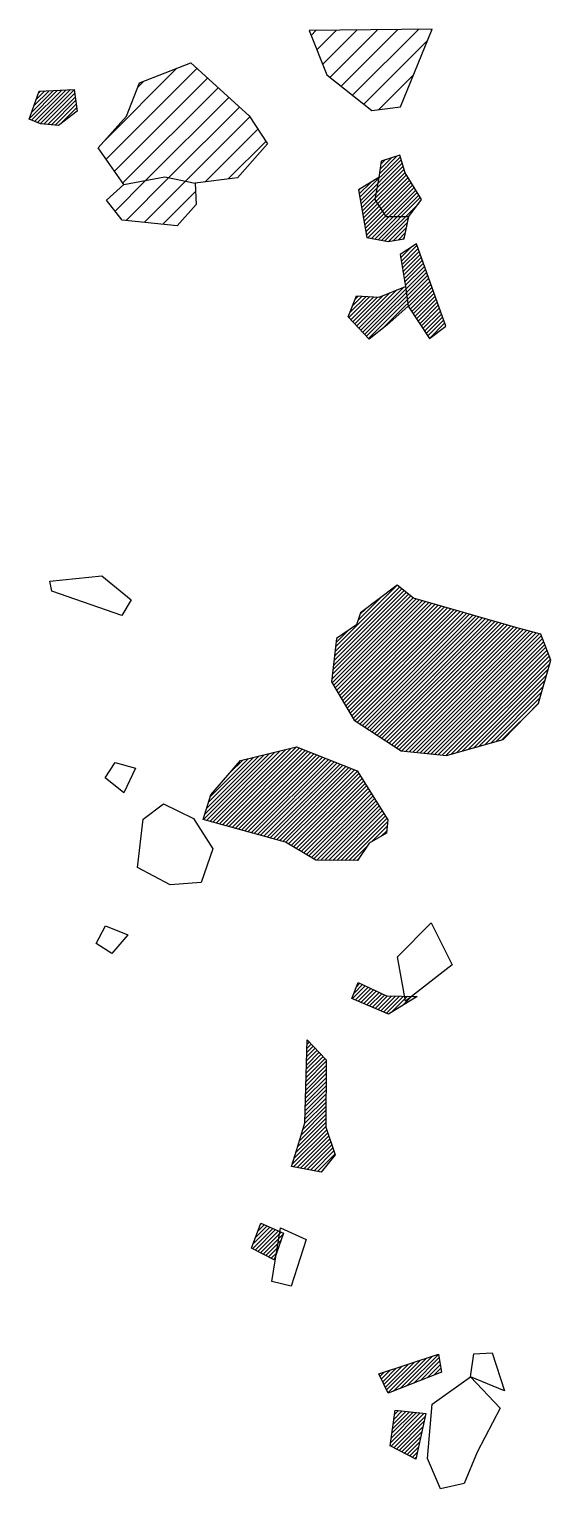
# Model space of a CAD drawing. Header units: metres. Extents: x -2 to 0.11, y -20 to -17.49.
# Drawn here: x -0.349 to 0.106, y -18.784 to -17.51 of the extents above; entities that cross this region are included whole.
import ezdxf

# ---------------------------------------------------------------- set-up
doc = ezdxf.new("R2010")
doc.units = ezdxf.units.M
doc.header["$LTSCALE"] = 25
doc.header["$MEASUREMENT"] = 0
doc.layers.get('0').update_dxf_attribs({"linetype": 'CONTINUOUS'})
for name, color, linetype in [('FEUER', 1, 'CONTINUOUS'), ('KNOCHEN', 2, 'CONTINUOUS'), ('KNOCHENSCHRAFF', 2, 'CONTINUOUS'), ('STEINE', 4, 'CONTINUOUS')]:
    doc.layers.add(name, color=color, linetype=linetype)

# ---------------------------------------------------------------- blocks, each defined once
blk = doc.blocks.new('*X3')
at = {"color": 0}
for p, q in [((-34.91, -1758.83), (-32.45, -1756.38)), ((-34.72, -1759), (-32.08, -1756.36)), ((-34.71, -1758.29), (-32.82, -1756.4)), ((-34.52, -1757.74), (-33.2, -1756.42)), ((-34.47, -1759.1), (-31.7, -1756.34)), ((-34.33, -1757.19), (-33.57, -1756.43)), ((-34.22, -1759.2), (-31.33, -1756.32)), ((-34.14, -1756.65), (-33.94, -1756.45)), ((-33.97, -1759.31), (-31.01, -1756.35)), ((-33.65, -1759.34), (-30.97, -1756.66)), ((-33.32, -1759.37), (-30.92, -1756.97)), ((-33, -1759.4), (-30.88, -1757.28)), ((-32.68, -1759.43), (-30.84, -1757.59)), ((-32.24, -1759.35), (-30.8, -1757.9)), ((-6.09, -1765.72), (-2.55, -1762.19)), ((-6.04, -1766.03), (-2.47, -1762.46)), ((-5.99, -1766.33), (-2.39, -1762.73)), ((-4.38, -1763.66), (-2.85, -1762.13)), ((-4.32, -1763.25), (-3.36, -1762.29)), ((-4.26, -1762.84), (-3.88, -1762.45)), ((-5.93, -1766.63), (-2.31, -1763)), ((-5.88, -1766.93), (-2.23, -1763.27)), ((-5.83, -1767.23), (-2.14, -1763.55)), ((-5.78, -1767.53), (-2.02, -1763.77)), ((-5.73, -1767.84), (-1.88, -1763.99)), ((-5.67, -1768.14), (-1.75, -1764.21)), ((-6.19, -1765.12), (-6.02, -1764.95)), ((-6.14, -1765.42), (-5.13, -1764.42)), ((-5.62, -1768.44), (-1.61, -1764.43)), ((-5.57, -1768.74), (-1.48, -1764.65)), ((-5.52, -1769.04), (-1.34, -1764.87)), ((-5.38, -1769.25), (-1.21, -1765.09)), ((-5.08, -1769.31), (-1.08, -1765.31)), ((-4.78, -1769.37), (-0.94, -1765.53)), ((-4.48, -1769.42), (-0.81, -1765.75)), ((-4.19, -1769.48), (-0.95, -1766.25)), ((-3.89, -1769.53), (-1.84, -1767.49)), ((-3.59, -1769.58), (-1.93, -1767.93)), ((-3.15, -1769.5), (-2.03, -1768.38)), ((-2.72, -1769.42), (-2.12, -1768.83)), ((-2.28, -1769.34), (-2.21, -1769.27)), ((-2.53, -1771), (-1.6, -1770.07)), ((-2.48, -1771.31), (-1.1, -1769.93)), ((-2.43, -1771.61), (-1.01, -1770.19)), ((-2.38, -1771.91), (-0.92, -1770.45)), ((-2.33, -1772.22), (-0.82, -1770.71)), ((-2.28, -1772.52), (-0.73, -1770.97)), ((-2.23, -1772.82), (-0.64, -1771.23)), ((-2.18, -1773.13), (-0.55, -1771.49)), ((-2.13, -1773.43), (-0.45, -1771.75)), ((-5.83, -1777.49), (-0.36, -1772.02)), ((-5.66, -1777.67), (-0.27, -1772.28)), ((-5.49, -1777.85), (-0.17, -1772.54)), ((-5.32, -1778.03), (-0.08, -1772.8)), ((-4.04, -1777.11), (0.01, -1773.06)), ((-7.04, -1776.22), (-5.2, -1774.39)), ((-6.95, -1775.78), (-5.54, -1774.37)), ((-6.87, -1776.4), (-4.87, -1774.4)), ((-6.73, -1775.2), (-5.88, -1774.35)), ((-6.7, -1776.58), (-4.53, -1774.42)), ((-6.52, -1776.77), (-4.04, -1774.28)), ((-6.51, -1774.63), (-6.22, -1774.34)), ((-6.35, -1776.95), (-3.44, -1774.04)), ((-6.18, -1777.13), (-2.85, -1773.8)), ((-6.01, -1777.31), (-2.26, -1773.56)), ((-1.84, -1775.26), (0.11, -1773.32)), ((-1.7, -1775.48), (0.2, -1773.58)), ((-1.56, -1775.69), (0.29, -1773.84)), ((-1.42, -1775.9), (0.38, -1774.1)), ((-1.28, -1776.12), (0.48, -1774.36)), ((-1.14, -1776.33), (0.57, -1774.62)), ((-1, -1776.54), (0.66, -1774.88)), ((-0.86, -1776.76), (0.76, -1775.14)), ((-0.72, -1776.97), (0.85, -1775.4)), ((-0.58, -1777.18), (0.94, -1775.66)), ((-0.44, -1777.4), (1.04, -1775.92)), ((-0.3, -1777.61), (1.13, -1776.18)), ((-0.16, -1777.82), (1.22, -1776.44)), ((0.01, -1778.01), (1.31, -1776.71)), ((-8.3, -1805.76), (-2.42, -1799.89)), ((-8.25, -1805.36), (-2.62, -1799.73)), ((-8.2, -1804.96), (-2.82, -1799.58)), ((-8.54, -1807.77), (-1.43, -1800.67)), ((-8.5, -1808.09), (-1.17, -1800.76)), ((-8.49, -1807.37), (-1.63, -1800.51)), ((-8.44, -1806.97), (-1.83, -1800.35)), ((-8.39, -1806.57), (-2.03, -1800.2)), ((-8.37, -1808.31), (-0.9, -1800.84)), ((-8.35, -1806.16), (-2.23, -1800.04)), ((-8.24, -1808.53), (-0.62, -1800.92)), ((-8.11, -1808.75), (-0.35, -1800.99)), ((-7.98, -1808.98), (-0.07, -1801.07)), ((-7.84, -1809.2), (0.2, -1801.15)), ((-6.26, -1802.66), (-4.19, -1800.59)), ((-7.71, -1809.42), (0.48, -1801.23)), ((-7.58, -1809.64), (0.75, -1801.31)), ((-7.45, -1809.86), (1.02, -1801.39)), ((-7.32, -1810.09), (1.3, -1801.47)), ((-7.19, -1810.31), (1.57, -1801.55)), ((-7.05, -1810.53), (1.85, -1801.63)), ((-6.92, -1810.75), (2.12, -1801.71)), ((-6.79, -1810.97), (2.39, -1801.79)), ((-6.66, -1811.19), (2.67, -1801.87)), ((-6.5, -1811.39), (2.94, -1801.95)), ((-6.29, -1811.53), (3.22, -1802.03)), ((-6.08, -1802.13), (-5.6, -1801.65)), ((-6.07, -1811.67), (3.49, -1802.11)), ((-5.86, -1811.81), (3.77, -1802.18)), ((-5.65, -1811.95), (4.04, -1802.26)), ((-5.43, -1812.09), (4.31, -1802.34)), ((-5.22, -1812.23), (4.59, -1802.42)), ((-8.15, -1804.56), (-7.17, -1803.58)), ((-5.01, -1812.37), (4.86, -1802.5)), ((-4.79, -1812.51), (5.14, -1802.58)), ((-4.58, -1812.65), (5.41, -1802.66)), ((-4.37, -1812.79), (5.69, -1802.74)), ((-4.16, -1812.93), (5.96, -1802.82)), ((-3.94, -1813.08), (6.23, -1802.9)), ((-3.73, -1813.22), (6.51, -1802.98)), ((-3.52, -1813.36), (6.78, -1803.06)), ((-3.3, -1813.5), (7.06, -1803.14)), ((-3.09, -1813.64), (7.33, -1803.22)), ((-2.88, -1813.78), (7.61, -1803.29)), ((-2.66, -1813.92), (7.89, -1803.36)), ((-2.43, -1814.04), (8.17, -1803.44)), ((-2.11, -1814.07), (8.45, -1803.51)), ((-1.79, -1814.1), (8.74, -1803.58)), ((-1.47, -1814.14), (9.02, -1803.65)), ((-1.15, -1814.17), (9.3, -1803.72)), ((-0.82, -1814.2), (9.58, -1803.79)), ((-0.5, -1814.23), (9.76, -1803.97)), ((-0.18, -1814.26), (9.86, -1804.22)), ((0.14, -1814.3), (9.96, -1804.48)), ((0.46, -1814.33), (10.05, -1804.74)), ((0.78, -1814.36), (10.15, -1804.99)), ((1.1, -1814.39), (10.25, -1805.25)), ((1.42, -1814.43), (10.34, -1805.51)), ((1.89, -1814.32), (10.44, -1805.76)), ((2.38, -1814.18), (10.54, -1806.02)), ((2.87, -1814.04), (10.49, -1806.42)), ((3.36, -1813.9), (10.35, -1806.91)), ((3.85, -1813.77), (10.21, -1807.41)), ((4.34, -1813.63), (10.07, -1807.9)), ((4.83, -1813.49), (9.94, -1808.39)), ((5.33, -1813.35), (9.8, -1808.88)), ((5.82, -1813.21), (9.66, -1809.37)), ((6.31, -1813.08), (9.52, -1809.87)), ((-18.9, -1820.25), (-12.57, -1813.93)), ((-18.62, -1820.33), (-12.11, -1813.81)), ((-18.34, -1820.41), (-11.64, -1813.7)), ((-18.07, -1820.48), (-11.37, -1813.79)), ((-17.79, -1820.56), (-11.12, -1813.89)), ((-19.73, -1820.03), (-13.97, -1814.26)), ((-19.59, -1819.53), (-14.44, -1814.38)), ((-19.45, -1820.1), (-13.5, -1814.15)), ((-19.43, -1819.02), (-14.9, -1814.49)), ((-19.28, -1818.51), (-15.37, -1814.6)), ((-19.18, -1820.18), (-13.04, -1814.04)), ((-19.12, -1818), (-15.84, -1814.72)), ((-17.51, -1820.63), (-10.86, -1813.99)), ((-17.39, -1815.91), (-16.3, -1814.83)), ((-17.23, -1820.71), (-10.61, -1814.08)), ((-16.96, -1820.79), (-10.35, -1814.18)), ((-16.68, -1820.86), (-10.1, -1814.28)), ((-16.4, -1820.94), (-9.85, -1814.38)), ((-16.13, -1821.02), (-9.59, -1814.48)), ((-15.85, -1821.09), (-9.34, -1814.58)), ((-15.57, -1821.17), (-9.08, -1814.68)), ((-15.29, -1821.24), (-8.83, -1814.78)), ((-15.02, -1821.32), (-8.58, -1814.88)), ((-14.74, -1821.4), (-8.32, -1814.98)), ((-14.46, -1821.47), (-8.07, -1815.08)), ((-14.18, -1821.55), (-7.81, -1815.18)), ((-13.91, -1821.62), (-7.56, -1815.28)), ((-13.63, -1821.7), (-7.31, -1815.38)), ((-13.35, -1821.78), (-7.05, -1815.48)), ((-13.07, -1821.85), (-6.8, -1815.58)), ((-12.8, -1821.93), (-6.54, -1815.68)), ((-12.53, -1822.01), (-6.3, -1815.79)), ((-12.3, -1822.14), (-6.16, -1816)), ((-12.08, -1822.28), (-6.03, -1816.22)), ((-11.86, -1822.41), (-5.89, -1816.44)), ((-11.64, -1822.54), (-5.76, -1816.66)), ((-11.42, -1822.67), (-5.62, -1816.88)), ((-11.2, -1822.8), (-5.49, -1817.09)), ((-10.97, -1822.93), (-5.35, -1817.31)), ((-10.75, -1823.07), (-5.21, -1817.53)), ((-10.53, -1823.2), (-5.08, -1817.75)), ((-10.31, -1823.33), (-4.94, -1817.97)), ((-10.09, -1823.46), (-4.81, -1818.18)), ((-9.84, -1823.57), (-4.67, -1818.4)), ((-9.49, -1823.57), (-4.54, -1818.62)), ((-9.14, -1823.58), (-4.4, -1818.84)), ((-8.79, -1823.58), (-4.27, -1819.06)), ((-8.44, -1823.59), (-4.13, -1819.27)), ((-8.09, -1823.59), (-3.99, -1819.49)), ((-7.74, -1823.59), (-3.86, -1819.71)), ((-7.39, -1823.6), (-3.72, -1819.93)), ((-7.04, -1823.6), (-3.67, -1820.23)), ((-5.03, -1821.94), (-3.7, -1820.61)), ((-4.21, -1821.47), (-3.73, -1821)), ((-6.7, -1823.61), (-5.49, -1822.4)), ((-6.35, -1823.61), (-6.19, -1823.45)), ((-6.35, -1834.58), (-6.09, -1834.31)), ((-6.72, -1835.65), (-5.61, -1834.54)), ((-6.59, -1835.17), (-5.85, -1834.43)), ((-6.47, -1835.76), (-5.37, -1834.66)), ((-6.22, -1835.86), (-5.13, -1834.77)), ((-5.98, -1835.97), (-4.89, -1834.88)), ((-5.73, -1836.07), (-4.65, -1835)), ((-5.48, -1836.18), (-4.41, -1835.11)), ((-5.23, -1836.29), (-4.17, -1835.23)), ((-4.99, -1836.39), (-3.93, -1835.34)), ((-4.74, -1836.5), (-3.66, -1835.42)), ((-4.49, -1836.6), (-3.31, -1835.43)), ((-4.24, -1836.71), (-2.96, -1835.43)), ((-3.99, -1836.81), (-2.62, -1835.44)), ((-3.75, -1836.92), (-2.27, -1835.44)), ((-3.31, -1836.84), (-1.92, -1835.45)), ((-2.39, -1836.27), (-1.57, -1835.46)), ((-1.47, -1835.71), (-1.23, -1835.46)), ((-10.69, -1839.27), (-10.68, -1839.26)), ((-10.76, -1841.81), (-9.46, -1840.51)), ((-10.75, -1841.45), (-9.63, -1840.33)), ((-10.74, -1841.09), (-9.81, -1840.16)), ((-10.73, -1840.72), (-9.98, -1839.98)), ((-10.72, -1840.36), (-10.16, -1839.8)), ((-10.71, -1840), (-10.33, -1839.62)), ((-10.7, -1839.63), (-10.51, -1839.44)), ((-10.81, -1843.63), (-9.01, -1841.83)), ((-10.8, -1843.26), (-9.01, -1841.48)), ((-10.79, -1842.9), (-9.01, -1841.12)), ((-10.78, -1842.54), (-9.11, -1840.87)), ((-10.77, -1842.17), (-9.29, -1840.69)), ((-10.83, -1844.72), (-9.02, -1842.9)), ((-10.82, -1843.99), (-9.02, -1842.19)), ((-10.82, -1844.35), (-9.02, -1842.55)), ((-10.87, -1846.17), (-9.03, -1844.33)), ((-10.86, -1845.8), (-9.03, -1843.97)), ((-10.85, -1845.44), (-9.03, -1843.61)), ((-10.84, -1845.08), (-9.02, -1843.26)), ((-11.36, -1848.07), (-9.04, -1845.75)), ((-11.21, -1847.56), (-9.04, -1845.39)), ((-11.06, -1847.06), (-9.03, -1845.04)), ((-10.9, -1846.55), (-9.03, -1844.68)), ((-11.83, -1849.6), (-9.05, -1846.82)), ((-11.67, -1849.09), (-9.04, -1846.46)), ((-11.51, -1848.58), (-9.04, -1846.11)), ((-11.98, -1850.11), (-8.97, -1847.1)), ((-11.86, -1850.34), (-8.88, -1847.36)), ((-11.56, -1850.39), (-8.79, -1847.62)), ((-11.27, -1850.45), (-8.7, -1847.89)), ((-10.97, -1850.51), (-8.61, -1848.15)), ((-10.67, -1850.57), (-8.52, -1848.41)), ((-10.38, -1850.62), (-8.43, -1848.68)), ((-10.08, -1850.68), (-8.34, -1848.94)), ((-9.79, -1850.74), (-8.25, -1849.2)), ((-9.49, -1850.8), (-9.24, -1850.55)), ((-15.46, -1857.48), (-13.69, -1855.7)), ((-15.41, -1857.07), (-13.93, -1855.59)), ((-15.23, -1857.6), (-13.44, -1855.81)), ((-15.2, -1856.5), (-14.18, -1855.48)), ((-14.99, -1855.94), (-14.43, -1855.38)), ((-14.99, -1857.72), (-13.19, -1855.91)), ((-14.78, -1855.38), (-14.67, -1855.27)), ((-14.76, -1857.83), (-12.95, -1856.02)), ((-14.53, -1857.95), (-12.78, -1856.21)), ((-14.29, -1858.07), (-12.97, -1856.75)), ((-14.06, -1858.19), (-13.15, -1857.29)), ((-13.82, -1858.31), (-13.34, -1857.83)), ((-13.59, -1858.43), (-13.53, -1858.37)), ((-3.75, -1869.8), (-1.31, -1867.37)), ((-3.63, -1870.04), (-0.78, -1867.19)), ((-3.14, -1869.91), (-0.25, -1867.01)), ((-2.56, -1869.67), (0.28, -1866.83)), ((-1.97, -1869.44), (0.77, -1866.7)), ((-1.38, -1869.21), (0.82, -1867)), ((-0.8, -1868.97), (0.87, -1867.3)), ((-4.32, -1868.61), (-3.97, -1868.26)), ((-4.21, -1868.85), (-3.44, -1868.08)), ((-4.09, -1869.09), (-2.91, -1867.9)), ((-3.98, -1869.32), (-2.38, -1867.72)), ((-3.86, -1869.56), (-1.84, -1867.55)), ((-0.21, -1868.74), (0.92, -1867.61)), ((0.38, -1868.5), (0.97, -1867.91)), ((0.97, -1868.27), (1.02, -1868.22)), ((-3.4, -1874.41), (-0.81, -1871.81)), ((-3.36, -1874.72), (-0.49, -1871.85)), ((-3.34, -1874), (-1.13, -1871.78)), ((-3.28, -1873.58), (-1.44, -1871.74)), ((-3.22, -1873.17), (-1.76, -1871.7)), ((-3.16, -1872.75), (-2.08, -1871.67)), ((-3.12, -1874.84), (-0.39, -1872.11)), ((-3.1, -1872.34), (-2.4, -1871.63)), ((-3.04, -1871.93), (-2.71, -1871.6)), ((-2.89, -1874.96), (-0.49, -1872.56)), ((-2.66, -1875.08), (-0.59, -1873.01)), ((-2.43, -1875.2), (-0.69, -1873.46)), ((-2.19, -1875.32), (-0.78, -1873.91)), ((-1.96, -1875.44), (-0.88, -1874.36)), ((-1.73, -1875.56), (-0.98, -1874.81)), ((-1.5, -1875.68), (-1.08, -1875.26)), ((-1.26, -1875.8), (-1.17, -1875.71))]:
    blk.add_line(p, q, dxfattribs=at)
blk = doc.blocks.new('*X10')
at = {"color": 0}
for p, q in [((-10.34, -1751.59), (-9.91, -1751.16)), ((-9.84, -1752.86), (-8.12, -1751.14)), ((-9.34, -1754.12), (-6.34, -1751.12)), ((-8.7, -1755.25), (-4.55, -1751.1)), ((-7.71, -1756.03), (-2.76, -1751.08)), ((-6.72, -1756.81), (-0.97, -1751.06)), ((-5.73, -1757.59), (-0.17, -1752.03)), ((-28.37, -1760.78), (-22.05, -1754.46)), ((-28.21, -1762.39), (-20.3, -1754.48)), ((-27.49, -1763.43), (-19.37, -1755.32)), ((-4.43, -1758.06), (-1.4, -1755.03)), ((-26.76, -1764.47), (-18.45, -1756.16)), ((-25.46, -1756.1), (-24.94, -1755.59)), ((-24.75, -1764.23), (-17.52, -1757)), ((-22.75, -1764), (-16.59, -1757.84)), ((-21.29, -1764.31), (-15.68, -1758.7)), ((-19.58, -1764.37), (-14.99, -1759.77)), ((-17.56, -1764.11), (-14.29, -1760.84)), ((-27.44, -1766.92), (-24.75, -1764.23)), ((-26.48, -1767.73), (-22.75, -1764)), ((-24.88, -1767.9), (-21.29, -1764.31)), ((-23.28, -1768.07), (-20.42, -1765.21))]:
    blk.add_line(p, q, dxfattribs=at)

msp = doc.modelspace()

# ---------------------------------------------------------------- linework, layer by layer
at = {"layer": 'KNOCHEN'}
for points in [[(-0.3493, -17.5891), (-0.3407, -17.5646), (-0.3102, -17.563), (-0.3076, -17.5819), (-0.3238, -17.5946), (-0.3396, -17.5931), (-0.3493, -17.5891)], [(-0.0442, -17.6399), (-0.0478, -17.6592), (-0.0381, -17.674), (-0.0182, -17.6739), (-0.007, -17.6592), (-0.0213, -17.6358), (-0.026, -17.6205), (-0.0422, -17.6256), (-0.0442, -17.6399)], [(-0.0442, -17.6399), (-0.062, -17.6506), (-0.0548, -17.6923), (-0.036, -17.6959), (-0.0222, -17.6933), (-0.0182, -17.6739)], [(-0.0186, -17.7523), (-0.0002, -17.7803), (0.0141, -17.7696), (-0.0115, -17.6979), (-0.0258, -17.7071), (-0.0211, -17.735), (-0.0186, -17.7523)], [(-0.0186, -17.7523), (-0.0374, -17.7687), (-0.0526, -17.7809), (-0.071, -17.7616), (-0.0639, -17.7433), (-0.044, -17.7443), (-0.0211, -17.735)], [(-0.0283, -17.9957), (-0.0603, -18.0197), (-0.0638, -18.0304), (-0.0811, -18.0422), (-0.0856, -18.0799), (-0.0657, -18.1134), (-0.0249, -18.1403), (0.0148, -18.1443), (0.0641, -18.1305), (0.0951, -18.0988), (0.1058, -18.0611), (0.0971, -18.0383), (0.0752, -18.0327), (-0.014, -18.0069), (-0.0283, -17.9957)], [(-0.1974, -18.2002), (-0.1908, -18.1788), (-0.1649, -18.1487), (-0.1161, -18.1369), (-0.0631, -18.1577), (-0.0365, -18.2004), (-0.0375, -18.2121), (-0.0528, -18.2208), (-0.0629, -18.2361), (-0.0991, -18.2357), (-0.1256, -18.2199), (-0.1974, -18.2002)], [(-0.0678, -18.3563), (-0.0622, -18.3425), (-0.0377, -18.3542), (-0.0108, -18.3546), (-0.0357, -18.37), (-0.0678, -18.3563)], [(-0.1159, -18.4882), (-0.1088, -18.4648), (-0.1069, -18.3925), (-0.0901, -18.4098), (-0.0905, -18.4688), (-0.0823, -18.4928), (-0.0945, -18.508), (-0.1204, -18.503), (-0.1159, -18.4882)], [(-0.1554, -18.5744), (-0.1473, -18.5524), (-0.1275, -18.5611), (-0.1356, -18.5845), (-0.1554, -18.5744)], [(-0.036, -18.7009), (-0.0442, -18.6841), (0.0077, -18.6667)], [(0.0077, -18.6667), (0.0103, -18.6825), (-0.036, -18.7009)], [(-0.012, -18.7584), (-0.0344, -18.7467), (-0.0299, -18.7156), (-0.0034, -18.7186), (-0.012, -18.7584)]]:
    msp.add_lwpolyline(points, dxfattribs=at)
at = {"layer": 'STEINE'}
for points in [[(-0.1051, -17.5117), (-0.0897, -17.5504), (-0.0505, -17.5813), (-0.0255, -17.5782), (0.0023, -17.5105), (-0.1051, -17.5117)], [(-0.2667, -17.6459), (-0.2892, -17.6139), (-0.2643, -17.5863), (-0.2532, -17.5573), (-0.2084, -17.5399), (-0.1574, -17.5861), (-0.1415, -17.6105), (-0.1675, -17.6401), (-0.2046, -17.6448)], [(-0.2046, -17.6448), (-0.2036, -17.6636), (-0.2203, -17.682), (-0.2682, -17.677), (-0.282, -17.6597), (-0.2667, -17.6459), (-0.2311, -17.6392), (-0.2046, -17.6448)], [(-0.3312, -17.9923), (-0.2859, -17.9876), (-0.2604, -18.0084), (-0.2685, -18.0222), (-0.3297, -18.0009), (-0.3312, -17.9923)], [(-0.283, -18.1637), (-0.2744, -18.1505), (-0.2566, -18.1555), (-0.2667, -18.1769), (-0.283, -18.1637)], [(-0.2549, -18.2421), (-0.2498, -18.1998), (-0.2321, -18.1865), (-0.2061, -18.1992), (-0.1892, -18.2257), (-0.1993, -18.2552), (-0.2263, -18.2573), (-0.2549, -18.2421)], [(-0.0209, -18.3587), (-0.0281, -18.32), (0.0013, -18.2905), (0.0197, -18.3271), (-0.0209, -18.3587)], [(-0.2909, -18.3083), (-0.2828, -18.2931), (-0.2634, -18.3007), (-0.2771, -18.317), (-0.2909, -18.3083)], [(-0.1376, -18.6033), (-0.13, -18.5565), (-0.1076, -18.5666), (-0.1207, -18.6074), (-0.1376, -18.6033)], [(0.0357, -18.6865), (0.0387, -18.6666), (0.0545, -18.6656), (0.0653, -18.6987), (0.0357, -18.6865)], [(0.0094, -18.7843), (-0.0018, -18.7578), (0.0022, -18.7105), (0.0357, -18.6865), (0.0617, -18.7139), (0.0414, -18.7522), (0.0303, -18.7797), (0.0094, -18.7843)]]:
    msp.add_lwpolyline(points, dxfattribs=at)

# ---------------------------------------------------------------- block references
at = {"layer": 'FEUER', "xscale": 0.01, "yscale": 0.01, "zscale": 0.01}
msp.add_blockref('*X10', (0, 0), dxfattribs=at)
at = {"layer": 'KNOCHENSCHRAFF', "xscale": 0.01, "yscale": 0.01, "zscale": 0.01}
msp.add_blockref('*X3', (0, 0), dxfattribs=at)

doc.saveas('drawing.dxf')
